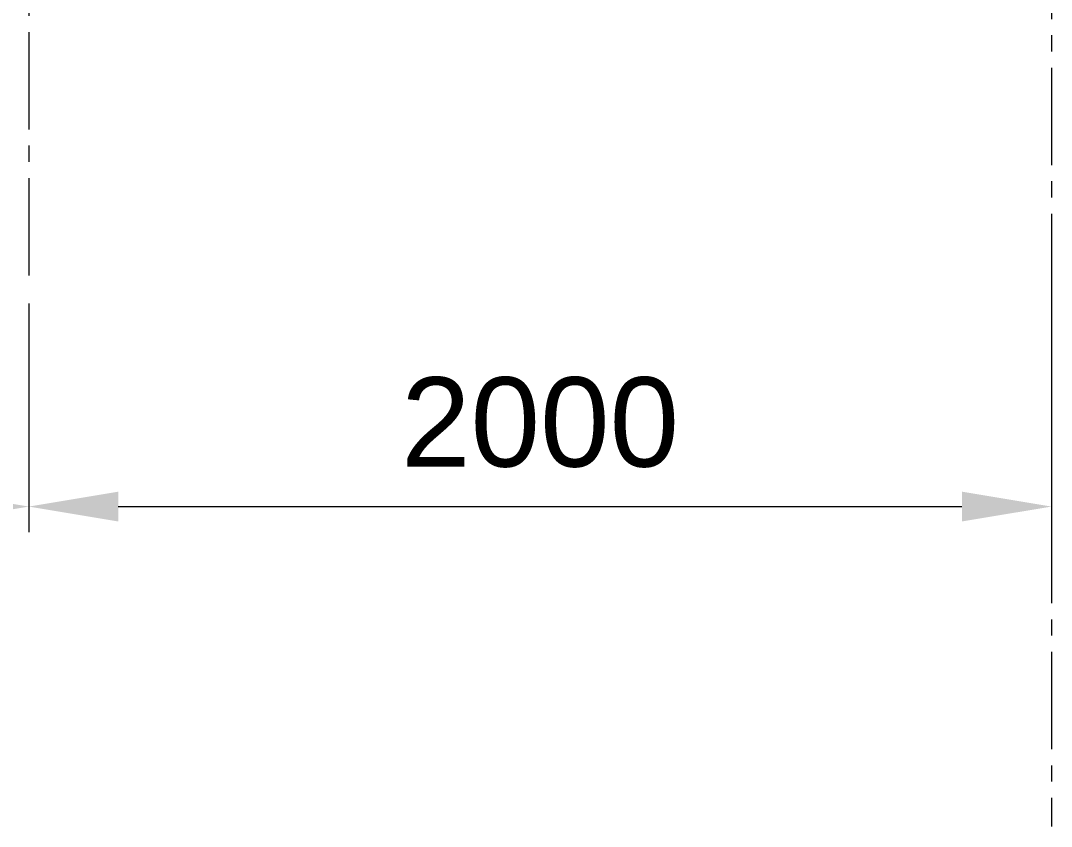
# Model space of a CAD drawing. Header units: millimetres. Extents: x 163705 to 1616509, y 81827 to 302547.
# Drawn here: x 1292919 to 1294935, y 141159 to 142737 of the extents above; entities that cross this region are included whole.
import ezdxf

# ---------------------------------------------------------------- set-up
doc = ezdxf.new("R2010")
doc.units = ezdxf.units.MM
doc.header["$LTSCALE"] = 10
doc.linetypes.add('CENTER2', pattern=[28.575, 19.05, -3.175, 3.175, -3.175])
doc.layers.add('1-中心线', color=1, linetype='CENTER2', lineweight=0)
doc.layers.add('1-标注', color=3, linetype='Continuous', lineweight=0)
doc.styles.get("Standard").update_dxf_attribs({"font": 'arial.ttf'})
doc.dimstyles.new('AM_GB50$0', dxfattribs={"dimscale": 50, "dimtxt": 3.5, "dimasz": 3.5, "dimexe": 1, "dimexo": 1, "dimgap": 1.5, "dimtad": 1, "dimdsep": 46, "dimtxsty": 'Standard', "dimcen": 0, "dimclrd": 256, "dimclre": 256, "dimclrt": 2, "dimadec": 0, "dimazin": 2, "dimtp": 0.1, "dimtm": 0.1, "dimtfac": 0.71, "dimtdec": 3, "dimtmove": 0, "dimatfit": 3, "dimfxl": 0, "dimlwd": -1, "dimlwe": -1, "dimarcsym": 0})

# ---------------------------------------------------------------- blocks, each defined once
blk = doc.blocks.new('*D722')
at = {"layer": '1-标注', "transparency": 16777216}
for p, q in [((1290934.9, 142182.6), (1290934.9, 141735.4)), ((1292934.9, 142182.6), (1292934.9, 141735.4)), ((1291109.9, 141785.4), (1292759.9, 141785.4))]:
    blk.add_line(p, q, dxfattribs=at)
for points in [[(1291109.9, 141814.6), (1291109.9, 141756.3), (1290934.9, 141785.4)], [(1292759.9, 141814.6), (1292759.9, 141756.3), (1292934.9, 141785.4)]]:
    blk.add_solid(points, dxfattribs=at)
at = {"layer": 'Defpoints', "transparency": 16777216}
for p in [(1290934.9, 142232.6), (1292934.9, 142232.6), (1292934.9, 141785.4)]:
    blk.add_point(p, dxfattribs=at)
at = {"layer": '1-标注', "transparency": 16777216, "insert": (1291934.9, 141949.8), "char_height": 175, "attachment_point": 5}
blk.add_mtext('2000', dxfattribs=at)
blk = doc.blocks.new('*D723')
at = {"layer": '1-标注', "transparency": 16777216}
for p, q in [((1292934.9, 142182.6), (1292934.9, 141735.4)), ((1294934.9, 142182.6), (1294934.9, 141735.4)), ((1293109.9, 141785.4), (1294759.9, 141785.4))]:
    blk.add_line(p, q, dxfattribs=at)
for points in [[(1293109.9, 141814.6), (1293109.9, 141756.3), (1292934.9, 141785.4)], [(1294759.9, 141814.6), (1294759.9, 141756.3), (1294934.9, 141785.4)]]:
    blk.add_solid(points, dxfattribs=at)
at = {"layer": 'Defpoints', "transparency": 16777216}
for p in [(1292934.9, 142232.6), (1294934.9, 142232.6), (1294934.9, 141785.4)]:
    blk.add_point(p, dxfattribs=at)
at = {"layer": '1-标注', "transparency": 16777216, "insert": (1293934.9, 141949.8), "char_height": 175, "attachment_point": 5}
blk.add_mtext('2000', dxfattribs=at)

msp = doc.modelspace()

# ---------------------------------------------------------------- linework, layer by layer
at = {"layer": '1-中心线'}
for p, q in [((1294934.896, 152359.738), (1294934.896, 141159.499)), ((1292934.896, 151286.653), (1292934.896, 142232.61))]:
    msp.add_line(p, q, dxfattribs=at)

# ---------------------------------------------------------------- dimensions: what is measured, and where the dimension line sits
at = {"layer": '1-标注'}
for base, p1, p2, picture, middle in [((1292934.896, 141785.429), (1290934.896, 142232.61), (1292934.896, 142232.61), '*D722', (1291934.896, 141949.779)), ((1294934.896, 141785.429), (1292934.896, 142232.61), (1294934.896, 142232.61), '*D723', (1293934.896, 141949.779))]:
    dim = msp.add_linear_dim(base=base, p1=p1, p2=p2, dimstyle='AM_GB50$0', override={"dimtmove": 1}, dxfattribs=at)
    dim.commit()
    dim.dimension.update_dxf_attribs({"geometry": picture, "text_midpoint": middle})

doc.saveas('drawing.dxf')
